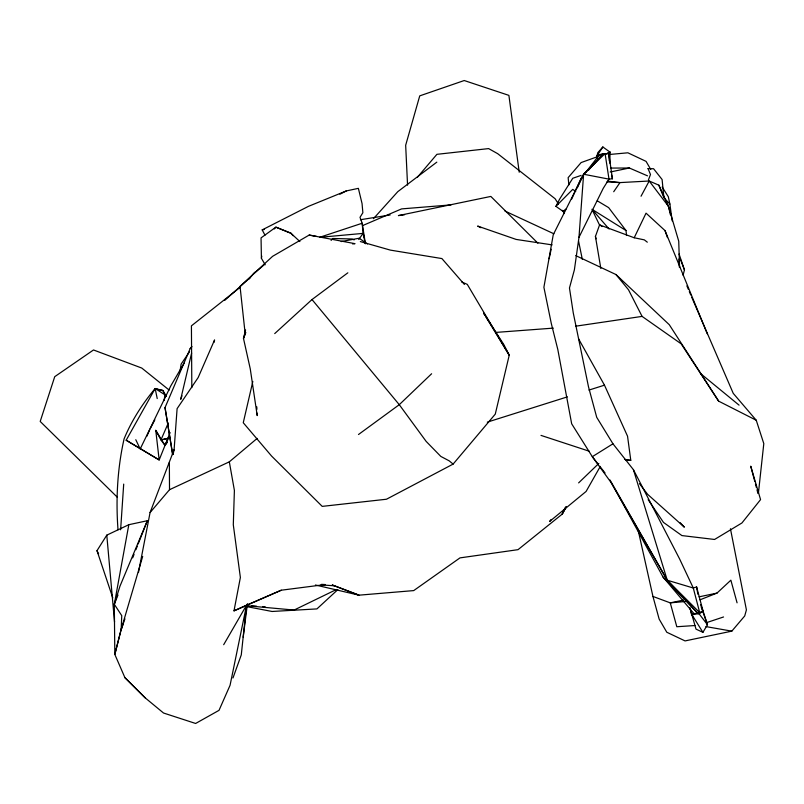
<?xml version="1.0" encoding="UTF-8"?>
<svg xmlns="http://www.w3.org/2000/svg" width="804" height="804" viewBox="0 0 804 804"><rect width="100%" height="100%" fill="white"/><g stroke="black" fill="none" stroke-linecap="round" stroke-linejoin="round"><path stroke-width="1.21" d="M609.834 163.182L610.055 152.167L602.859 146.971L597.784 152.68L597 155.835L597.412 158.197M257.179 438.391L229.321 461.838L234.396 490.42L233.301 524.801L240.376 577.493L233.994 610.859L246.547 605.181L230.065 685.289L219.02 710.344L195.633 723.469L163.524 713.017L145.222 697.882L124.921 677.671L114.821 654.426L121.163 629.562L121.746 615.633L114.309 604.276L128.821 524.7L147.353 520.721L138.177 543.936M120.62 529.806L123.705 484.098M173.091 454.471L174.116 449.567L177.101 408.643L198.166 377.558L214.578 339.931L214.025 342.363M690.043 608.226L696.003 629.13L702.917 632.336L707.47 624.708L699.158 613.914L699.711 612.638L693.279 587.995L679.631 559.001L633.421 469.687L612.96 443.808L596.719 417.336L588.498 386.814L573.252 312.856L569.463 287.993L574.378 269.883L578.981 237.321L583.614 174.237L603.03 153.946L608.769 153.695L610.055 152.167L607.955 152.921M758.393 493.344L763.8 443.607L756.242 420.241L733.238 393.347L691.741 297.299M243.18 637.281L247.431 603.683M179.975 371.398L181.141 364.081L189.583 351.7M164.066 400.543L165.011 394.844L162.86 390.473L155.162 388.533C142.539 403.608 131.504 420.773 124.067 438.934C117.394 468.662 115.746 499.425 118.007 529.786M265.199 264.777L261.411 258.305L261.782 256.114M663.079 577.101L697.701 613.14L694.224 613.944L663.079 577.101L609.995 479.978L667.25 580.227L693.279 587.995L696.616 586.94L703.058 611.1L697.701 613.14L667.25 580.227L610.799 482.139L592.307 456.692L571.674 423.798L557.815 349.529L551.293 323.469L543.896 287.279L553.252 234.718L583.614 174.237L605.08 153.594L608.99 179.131L603.201 188.407L578.981 237.321M138.459 572.518L150.077 512.54L174.116 449.567M549.112 258.707L551.172 249.24M252.828 381.438L243.26 422.743L271.581 456.059L322.213 506.379L386.463 499.234L453.114 464.099L495.274 414.12L509.233 355.187L503.756 344.464L483.546 313.037L484.822 315.148M191.623 352.996L180.689 399.317L181.995 395.809M245.582 329.941L243.471 338.343L250.265 368.885L257.21 415.598L257.089 413.085M142.69 556.428L120.851 630.527L114.821 654.426L114.309 604.276L119.957 586.206L147.353 520.721M683.068 275.189L684.455 269.933L679.058 254.024M120.851 630.527L124.932 618.849M121.163 629.562L123.213 623.693M232.969 678.003L241.28 654.898L246.547 605.181L223.683 644.707M600.829 268.466L595.432 236.436L599.573 224.909L634.205 237.763L644.346 239.873L647.31 242.185M170.126 432.602L159.172 459.958L126.168 440.22L155.162 388.533L157.956 389.427M114.309 604.276L117.987 594.99M132.67 557.855L134.047 554.378M135.886 549.735L137.263 546.258M245.813 332.514L243.471 338.343L245.18 333.831L240.034 286.345L272.606 256.315L309.188 235.059L316.454 236.406M172.639 454.632L165.021 407.608L190.166 348.594L191.784 346.685L190.166 348.594M161.433 438.833L168.297 422.984M146.82 436.301L149.715 429.768M571.704 199.02L580.94 178.649L583.171 175.764M577.332 187.794L583.614 174.237L608.99 179.131L612.467 178.769L608.769 153.695L609.251 160.89M565.333 507.364L562.157 514.178L518.027 549.665L459.978 557.886L413.708 590.598L358.996 595.171L315.419 585M634.205 237.763L646.044 213.16L665.019 230.597L707.279 333.811M150.217 428.753L154.84 419.869M167.935 438.311L160.951 439.959L164.961 445.295L169.493 436.401M565.192 210.437L563.031 211.341L555.926 206.347L559.463 199.402L572.749 178.277L581.141 175.393M648.426 179.945L650.486 174.508L648.386 169.383M641.039 196.226L649.2 181.011L658.868 185.171L668.436 206.296L678.737 241.2L679.561 267.37M566.328 506.51L562.157 514.178L566.388 506.62M600.286 466.451L586.096 491.445L549.624 521.464L551.142 519.474M184.397 362.654L170.84 385.789L140.187 448.984L135.786 439.708M112.801 597.895L96.993 550.69L106.791 535.152L128.821 524.7M126.168 440.22L159.172 459.958L155.765 430.341L164.961 445.295L166.93 442.21M602.859 146.971L597 155.835L597.422 158.207M613.703 191.734L619.984 182.598L649.2 181.011L668.436 206.296L670.425 214.789M358.735 239.522L363.086 233.391L362.172 223.241L360.001 217.331L362.865 212.728L362.061 203.603L358.373 188.347L346.273 190.94L308.465 206.347L262.194 229.884L264.968 235.17M585.402 172.88L599.533 154.589L603.03 153.946L588.307 170.418M164.961 445.295L167.182 442.532M331.097 240.416L332.655 238.486L351.83 238.969L354.172 239.863M253.25 274.144L264.576 264.466M249.139 278.918L254.798 272.244M638.215 530.489L652.948 596.447L659.149 619.1L666.797 632.245L685.058 640.919L731.811 631.15L744.715 615.964L746.413 609.894L730.444 528.761M417.507 177.131L436.904 154.328L488.621 148.599L497.686 153.675L555.102 198.729L558.448 204.005M150.077 512.54L169.513 489.706L229.321 461.838M274.325 228.939L275.893 227.15L290.706 233.039L299.892 241.562M580.94 178.649L583.392 175.905M373.448 218.698L397.799 191.653L436.823 162.147M578.619 482.892L598.819 463.436M431.617 373.749L399.276 404.683L358.494 434.512M699.962 599.834L716.997 593.091L730.866 580.176L737.077 602.829M555.926 206.347L572.719 189.392L575.744 191.422M337.871 589.603L316.927 608.909L272.084 611.472L246.587 606.578M274.717 333.59L312.002 299.55L347.841 272.817M224.728 300.364L249.984 277.822M240.346 287.149L191.422 325.841L191.824 387.598M563.031 211.341L565.986 209.03M700.525 604.608L703.058 611.1L699.158 613.914L691.44 613.934L689.973 607.864M612.96 443.808L592.307 456.692L598.307 464.37M339.891 194.226L346.273 190.94M599.533 154.589L597 155.835L603.03 153.946M336.384 589.533L294.093 610.065L246.798 605.744M605.603 154.207L610.055 152.167M233.994 610.859L281.279 590.206L325.248 584.548L321.499 584.347M247.662 604.698L281.279 590.206M362.654 225.572L401.588 208.899L451.044 204.889M598.226 156.428L581.121 162.569L568.147 177.654L568.88 184.9M706.887 622.517L723.56 616.969M487.314 422.14L567.413 396.864M588.94 390.081L604.477 385.176L627.542 436.2L630.778 460.3L626.205 460.31M160.951 439.959L167.895 438.371M262.194 229.884L264.506 229.391M610.196 172.016L629.371 168.006L647.521 175.855M683.44 600.106L670.255 602.859L652.948 596.447M699.018 596.849L716.997 593.091M341.157 241.562L359.167 238.235L367.418 243.954M360.433 219.723L390.141 214.969M575.795 326.173L642.084 316.394L681.149 343.821L718.655 401.156L756.242 420.241M404.583 214.748L398.402 215.593L490.822 196.427L537.886 243.18M697.701 613.14L691.44 613.934L702.917 632.336M352.604 243.944L355.016 243.672L309.188 235.059M610.387 154.398L627.874 152.8L646.064 161.373L650.768 169.463M364.503 237.431L363.086 233.391L319.6 237.331L362.172 223.241L365.388 243.602M685.159 601.513L670.255 602.859L676.807 626.738L694.927 625.532M495.736 332.424L553.333 328.122M610.96 168.076L629.371 168.006M694.224 613.944L691.44 613.934L692.736 616.005M647.602 168.669L653.562 168.709L662.104 179.513L663.873 197.683L669.883 204.075L672.194 220.889M606.869 181.895L619.984 182.598L607.703 181.131M320.957 584.88L334.564 585.794L358.996 595.171L332.444 585.101M251.612 605.854L256.526 606.186M262.677 606.598L265.139 606.759M624.839 459.436L630.778 460.3M552.157 244.888L516.168 239.431L477.646 226.075L480.973 227.713M705.942 626.597L731.811 631.15M158.88 389.729L162.86 390.473L166.348 396.442M360.333 241.572L390.382 250.114L441.898 258.566L464.421 284.465M541.002 435.396L589.342 451.255M332.273 584.93L334.564 585.794M290.777 233.281L275.893 227.15L261.049 237.883L261.411 258.305M461.586 281.892L467.275 284.365L509.233 355.187L486.108 317.258M504.982 211.06L553.876 233.783M575.744 255.602L615.964 274.546L669.29 324.715L718.655 401.156M597.271 200.819L608.648 207.623L626.004 230.527L626.547 235.512M626.004 230.527L591.955 209.271L609.05 228.979M165.011 394.844L155.162 388.533L157.222 398.573M169.162 390.071L141.765 368.051L93.505 349.971L54.732 376.674L40.2 421.457L117.324 497.234M700.415 373.448L739.067 405.146M601.955 226.577L599.161 224.276L592.468 210.346M453.114 464.099L449.205 460.853L440.803 456.411L426.15 441.396L399.276 404.683L312.002 299.55M124.921 677.671L145.222 697.882M699.711 612.638L667.25 580.227L633.421 469.687M680.063 522.61L684.355 527.183L647.632 494.339L639.461 483.656M290.706 233.039L293.189 235.703M615.964 274.546L628.507 289.792L642.084 316.394M599.804 466.29L605.05 473.003M648.145 499.656L663.491 522.429L681.892 535.575L714.575 539.464L741.931 522.972L760.564 499.616L750.735 466.159L754.815 481.556M662.154 186.99L668.315 196.709L669.883 204.075M562.458 210.346L564.468 213.512M604.477 385.176L578.508 338.725M155.765 430.341L160.368 438.894M666.154 201.985L668.436 206.296M96.993 550.69L98.601 553.906M686.877 285.892L688.335 289.309M689.309 291.591L690.767 295.018M658.868 185.171L663.421 196.548M680.616 259.913L684.455 269.933M701.299 607.261L707.47 624.708L703.058 611.1M665.019 230.597L667.471 237.612M755.438 483.928L756.383 487.485M757.006 489.847L757.951 493.405M611.563 175.202L612.467 178.769M595.432 236.436L596.035 238.828M363.086 233.391L365.317 243.692M578.548 241.029L582.337 259.421M696.616 586.94L697.822 594.216M165.021 407.608L172.689 454.361M519.223 172.227L508.902 95.374L464.23 80.531L419.738 95.867L405.668 145.263L407.558 185.151M106.791 535.152L114.54 622.015M678.998 258.968L679.45 267.481M256.788 406.814L256.908 409.326M169.363 462.531L169.513 489.706"/></g></svg>
